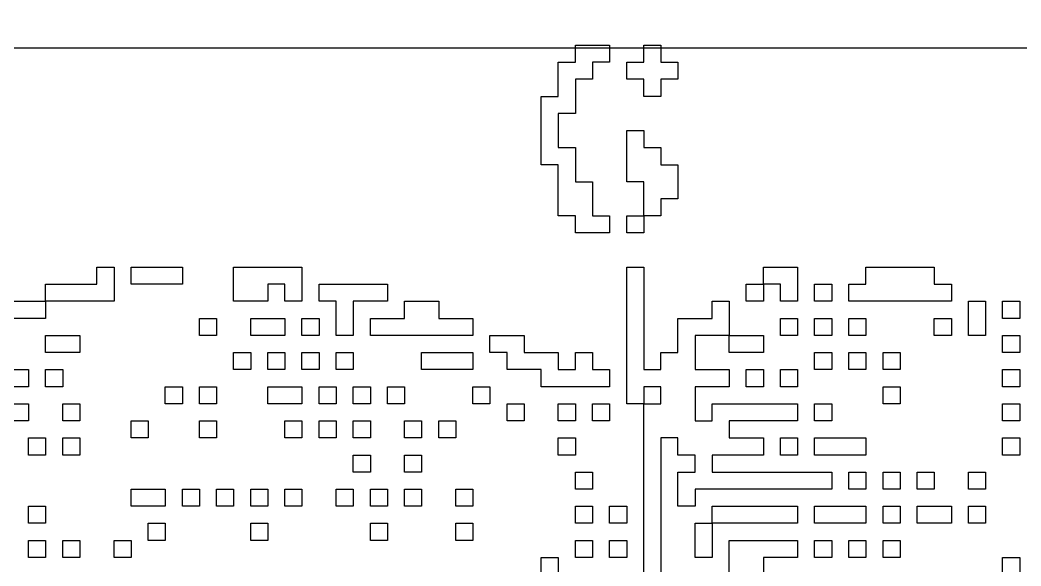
# Model space of a CAD drawing. Header units: inches. Extents: x 0.02 to 6.01, y 0.01 to 5.6.
# Drawn here: x 2.8241 to 3.1107, y 3.7162 to 3.8727 of the extents above; entities that cross this region are included whole.
import ezdxf

# ---------------------------------------------------------------- set-up
doc = ezdxf.new("R2010")
doc.units = ezdxf.units.IN
doc.header["$MEASUREMENT"] = 0
for name, color, linetype in [('Bottom Layer', 5, 'Continuous'), ('Bottom Overlay', 54, 'Continuous'), ('Top Layer', 1, 'Continuous')]:
    doc.layers.add(name, color=color, linetype=linetype)

msp = doc.modelspace()

# ---------------------------------------------------------------- linework, layer by layer
at = {"layer": 'Bottom Layer'}
msp.add_lwpolyline([(4.54993, 5.5954, 0.01, 0.01, -0.760418), (3.00371, 0.01993, 0.01, 0.01, 0)], format="xyseb", dxfattribs=at)
at = {"layer": 'Bottom Overlay'}
for p, q in [((2.98311, 3.8606), (2.98311, 3.86549)), ((2.98311, 3.86549), (2.99289, 3.86549)), ((2.99289, 3.86549), (2.99289, 3.8606)), ((3.00268, 3.8606), (3.00268, 3.86549)), ((3.00268, 3.86549), (3.00757, 3.86549)), ((3.00757, 3.86549), (3.00757, 3.8606)), ((2.97821, 3.85081), (2.97821, 3.8606)), ((2.97821, 3.8606), (2.98311, 3.8606)), ((2.99289, 3.8606), (2.988, 3.8606)), ((2.988, 3.8606), (2.988, 3.85571)), ((2.99779, 3.85571), (2.99779, 3.8606)), ((2.99779, 3.8606), (3.00268, 3.8606)), ((3.00757, 3.8606), (3.01247, 3.8606)), ((3.01247, 3.8606), (3.01247, 3.85571)), ((2.988, 3.85571), (2.98311, 3.85571)), ((2.98311, 3.85571), (2.98311, 3.84592)), ((3.00268, 3.85571), (2.99779, 3.85571)), ((3.00268, 3.85081), (3.00268, 3.85571)), ((3.01247, 3.85571), (3.00757, 3.85571)), ((3.00757, 3.85571), (3.00757, 3.85081)), ((2.97332, 3.83124), (2.97332, 3.85081)), ((2.97332, 3.85081), (2.97821, 3.85081)), ((3.00757, 3.85081), (3.00268, 3.85081)), ((2.98311, 3.84592), (2.97821, 3.84592)), ((2.97821, 3.84592), (2.97821, 3.83613)), ((2.99779, 3.84103), (3.00268, 3.84103)), ((2.99779, 3.82635), (2.99779, 3.84103)), ((3.00268, 3.84103), (3.00268, 3.83613)), ((2.97821, 3.83613), (2.98311, 3.83613)), ((2.98311, 3.83613), (2.98311, 3.82635)), ((3.00268, 3.83613), (3.00757, 3.83613)), ((3.00757, 3.83613), (3.00757, 3.83124)), ((2.97821, 3.83124), (2.97332, 3.83124)), ((2.97821, 3.81656), (2.97821, 3.83124)), ((3.00757, 3.83124), (3.01247, 3.83124)), ((3.01247, 3.83124), (3.01247, 3.82145)), ((2.98311, 3.82635), (2.988, 3.82635)), ((2.988, 3.82635), (2.988, 3.81656)), ((3.00268, 3.82635), (2.99779, 3.82635)), ((3.00268, 3.81656), (3.00268, 3.82635)), ((3.01247, 3.82145), (3.00757, 3.82145)), ((3.00757, 3.82145), (3.00757, 3.81656)), ((2.98311, 3.81656), (2.97821, 3.81656)), ((2.98311, 3.81167), (2.98311, 3.81656)), ((2.988, 3.81656), (2.99289, 3.81656)), ((2.99289, 3.81656), (2.99289, 3.81167)), ((2.99779, 3.81167), (2.99779, 3.81656)), ((2.99779, 3.81656), (3.00268, 3.81656)), ((3.00268, 3.81656), (3.00268, 3.81167)), ((3.00757, 3.81656), (3.00268, 3.81656)), ((2.99289, 3.81167), (2.98311, 3.81167)), ((3.00268, 3.81167), (2.99779, 3.81167)), ((2.84609, 3.79699), (2.84609, 3.80188)), ((2.84609, 3.80188), (2.85099, 3.80188)), ((2.85099, 3.80188), (2.85099, 3.79209)), ((2.85588, 3.79699), (2.85588, 3.80188)), ((2.85588, 3.80188), (2.86077, 3.80188)), ((2.86077, 3.80188), (2.86567, 3.80188)), ((2.86567, 3.80188), (2.87056, 3.80188)), ((2.87056, 3.80188), (2.87056, 3.79699)), ((2.88524, 3.80188), (2.89013, 3.80188)), ((2.88524, 3.79209), (2.88524, 3.80188)), ((2.89013, 3.80188), (2.90481, 3.80188)), ((2.90481, 3.80188), (2.90481, 3.79209)), ((2.99779, 3.76273), (2.99779, 3.80188)), ((2.99779, 3.80188), (3.00268, 3.80188)), ((3.00268, 3.80188), (3.00268, 3.77252)), ((3.03693, 3.79699), (3.03693, 3.80188)), ((3.03693, 3.80188), (3.04672, 3.80188)), ((3.04672, 3.80188), (3.04672, 3.79209)), ((3.06629, 3.79699), (3.06629, 3.80188)), ((3.06629, 3.80188), (3.08587, 3.80188)), ((3.08587, 3.80188), (3.08587, 3.79699)), ((2.83141, 3.79209), (2.83141, 3.79699)), ((2.83141, 3.79699), (2.84609, 3.79699)), ((2.87056, 3.79699), (2.85588, 3.79699)), ((2.89992, 3.79699), (2.89503, 3.79699)), ((2.89503, 3.79699), (2.89503, 3.79209)), ((2.89992, 3.79209), (2.89992, 3.79699)), ((2.90971, 3.79209), (2.90971, 3.79699)), ((2.90971, 3.79699), (2.92928, 3.79699)), ((2.92928, 3.79699), (2.92928, 3.79209)), ((3.03204, 3.79699), (3.03693, 3.79699)), ((3.03204, 3.79209), (3.03204, 3.79699)), ((3.03693, 3.79699), (3.03693, 3.79209)), ((3.04183, 3.79699), (3.03693, 3.79699)), ((3.04183, 3.79209), (3.04183, 3.79699)), ((3.05161, 3.79209), (3.05161, 3.79699)), ((3.05161, 3.79699), (3.05651, 3.79699)), ((3.05651, 3.79699), (3.05651, 3.79209)), ((3.0614, 3.79209), (3.0614, 3.79699)), ((3.0614, 3.79699), (3.06629, 3.79699)), ((3.08587, 3.79699), (3.09076, 3.79699)), ((3.09076, 3.79699), (3.09076, 3.79209)), ((2.82163, 3.79209), (2.83141, 3.79209)), ((2.83141, 3.79209), (2.83141, 3.7872)), ((2.83631, 3.79209), (2.83141, 3.79209)), ((2.8412, 3.79209), (2.83631, 3.79209)), ((2.85099, 3.79209), (2.8412, 3.79209)), ((2.89503, 3.79209), (2.88524, 3.79209)), ((2.90481, 3.79209), (2.89992, 3.79209)), ((2.9146, 3.79209), (2.90971, 3.79209)), ((2.9146, 3.78231), (2.9146, 3.79209)), ((2.92928, 3.79209), (2.91949, 3.79209)), ((2.91949, 3.79209), (2.91949, 3.78231)), ((2.93417, 3.79209), (2.93907, 3.79209)), ((2.93417, 3.7872), (2.93417, 3.79209)), ((2.93907, 3.79209), (2.94396, 3.79209)), ((2.94396, 3.79209), (2.94396, 3.7872)), ((3.02225, 3.7872), (3.02225, 3.79209)), ((3.02225, 3.79209), (3.02715, 3.79209)), ((3.02715, 3.79209), (3.02715, 3.78231)), ((3.03693, 3.79209), (3.03204, 3.79209)), ((3.04672, 3.79209), (3.04183, 3.79209)), ((3.05651, 3.79209), (3.05161, 3.79209)), ((3.08587, 3.79209), (3.0614, 3.79209)), ((3.09076, 3.79209), (3.08587, 3.79209)), ((3.09565, 3.78231), (3.09565, 3.79209)), ((3.09565, 3.79209), (3.10055, 3.79209)), ((3.10055, 3.79209), (3.10055, 3.7872)), ((3.10544, 3.79209), (3.11033, 3.79209)), ((3.10544, 3.7872), (3.10544, 3.79209)), ((3.11033, 3.79209), (3.11033, 3.7872)), ((2.83141, 3.7872), (2.82163, 3.7872)), ((2.87545, 3.7872), (2.88035, 3.7872)), ((2.87545, 3.78231), (2.87545, 3.7872)), ((2.88035, 3.7872), (2.88035, 3.78231)), ((2.89013, 3.78231), (2.89013, 3.7872)), ((2.89013, 3.7872), (2.89992, 3.7872)), ((2.89992, 3.7872), (2.89992, 3.78231)), ((2.90481, 3.78231), (2.90481, 3.7872)), ((2.90481, 3.7872), (2.90971, 3.7872)), ((2.90971, 3.7872), (2.90971, 3.78231)), ((2.92439, 3.78231), (2.92439, 3.7872)), ((2.92439, 3.7872), (2.93417, 3.7872)), ((2.94396, 3.7872), (2.95375, 3.7872)), ((2.95375, 3.7872), (2.95375, 3.78231)), ((3.01247, 3.77741), (3.01247, 3.7872)), ((3.01247, 3.7872), (3.02225, 3.7872)), ((3.04183, 3.7872), (3.04672, 3.7872)), ((3.04183, 3.78231), (3.04183, 3.7872)), ((3.04672, 3.7872), (3.04672, 3.78231)), ((3.05161, 3.78231), (3.05161, 3.7872)), ((3.05161, 3.7872), (3.05651, 3.7872)), ((3.05651, 3.7872), (3.05651, 3.78231)), ((3.0614, 3.78231), (3.0614, 3.7872)), ((3.0614, 3.7872), (3.06629, 3.7872)), ((3.06629, 3.7872), (3.06629, 3.78231)), ((3.08587, 3.78231), (3.08587, 3.7872)), ((3.08587, 3.7872), (3.09076, 3.7872)), ((3.09076, 3.7872), (3.09076, 3.78231)), ((3.10055, 3.7872), (3.10055, 3.78231)), ((3.11033, 3.7872), (3.10544, 3.7872)), ((2.83141, 3.77741), (2.83141, 3.78231)), ((2.83141, 3.78231), (2.8412, 3.78231)), ((2.8412, 3.78231), (2.8412, 3.77741)), ((2.88035, 3.78231), (2.87545, 3.78231)), ((2.89503, 3.78231), (2.89013, 3.78231)), ((2.89992, 3.78231), (2.89503, 3.78231)), ((2.90971, 3.78231), (2.90481, 3.78231)), ((2.91949, 3.78231), (2.9146, 3.78231)), ((2.95375, 3.78231), (2.92439, 3.78231)), ((2.95864, 3.77741), (2.95864, 3.78231)), ((2.95864, 3.78231), (2.96843, 3.78231)), ((2.96843, 3.78231), (2.96843, 3.77741)), ((3.02715, 3.78231), (3.01736, 3.78231)), ((3.01736, 3.78231), (3.01736, 3.77252)), ((3.02715, 3.77741), (3.02715, 3.78231)), ((3.02715, 3.78231), (3.03693, 3.78231)), ((3.03693, 3.78231), (3.03693, 3.77741)), ((3.04672, 3.78231), (3.04183, 3.78231)), ((3.05651, 3.78231), (3.05161, 3.78231)), ((3.06629, 3.78231), (3.0614, 3.78231)), ((3.09076, 3.78231), (3.08587, 3.78231)), ((3.10055, 3.78231), (3.09565, 3.78231)), ((3.10544, 3.77741), (3.10544, 3.78231)), ((3.10544, 3.78231), (3.11033, 3.78231)), ((3.11033, 3.78231), (3.11033, 3.77741)), ((2.8412, 3.77741), (2.83141, 3.77741)), ((2.88524, 3.77252), (2.88524, 3.77741)), ((2.88524, 3.77741), (2.89013, 3.77741)), ((2.89013, 3.77741), (2.89013, 3.77252)), ((2.89503, 3.77741), (2.89992, 3.77741)), ((2.89503, 3.77252), (2.89503, 3.77741)), ((2.89992, 3.77741), (2.89992, 3.77252)), ((2.90481, 3.77252), (2.90481, 3.77741)), ((2.90481, 3.77741), (2.90971, 3.77741)), ((2.90971, 3.77741), (2.90971, 3.77252)), ((2.9146, 3.77252), (2.9146, 3.77741)), ((2.9146, 3.77741), (2.91949, 3.77741)), ((2.91949, 3.77741), (2.91949, 3.77252)), ((2.93907, 3.77252), (2.93907, 3.77741)), ((2.93907, 3.77741), (2.95375, 3.77741)), ((2.95375, 3.77741), (2.95375, 3.77252)), ((2.96353, 3.77741), (2.95864, 3.77741)), ((2.96353, 3.77252), (2.96353, 3.77741)), ((2.96843, 3.77741), (2.97821, 3.77741)), ((2.97821, 3.77741), (2.97821, 3.77252)), ((2.98311, 3.77252), (2.98311, 3.77741)), ((2.98311, 3.77741), (2.988, 3.77741)), ((2.988, 3.77741), (2.988, 3.77252)), ((3.00757, 3.77252), (3.00757, 3.77741)), ((3.00757, 3.77741), (3.01247, 3.77741)), ((3.03693, 3.77741), (3.02715, 3.77741)), ((3.05161, 3.77252), (3.05161, 3.77741)), ((3.05161, 3.77741), (3.05651, 3.77741)), ((3.05651, 3.77741), (3.05651, 3.77252)), ((3.0614, 3.77252), (3.0614, 3.77741)), ((3.0614, 3.77741), (3.06629, 3.77741)), ((3.06629, 3.77741), (3.06629, 3.77252)), ((3.07119, 3.77252), (3.07119, 3.77741)), ((3.07119, 3.77741), (3.07608, 3.77741)), ((3.07608, 3.77741), (3.07608, 3.77252)), ((3.11033, 3.77741), (3.10544, 3.77741)), ((2.82163, 3.77252), (2.82652, 3.77252)), ((2.82652, 3.77252), (2.82652, 3.76763)), ((2.83141, 3.77252), (2.83631, 3.77252)), ((2.83141, 3.76763), (2.83141, 3.77252)), ((2.83631, 3.77252), (2.83631, 3.76763)), ((2.89013, 3.77252), (2.88524, 3.77252)), ((2.89992, 3.77252), (2.89503, 3.77252)), ((2.90971, 3.77252), (2.90481, 3.77252)), ((2.91949, 3.77252), (2.9146, 3.77252)), ((2.94396, 3.77252), (2.93907, 3.77252)), ((2.95375, 3.77252), (2.94396, 3.77252)), ((2.97332, 3.77252), (2.96353, 3.77252)), ((2.97332, 3.76763), (2.97332, 3.77252)), ((2.97821, 3.77252), (2.98311, 3.77252)), ((2.988, 3.77252), (2.99289, 3.77252)), ((2.99289, 3.77252), (2.99289, 3.76763)), ((3.00268, 3.77252), (3.00757, 3.77252)), ((3.01736, 3.77252), (3.02715, 3.77252)), ((3.02715, 3.77252), (3.02715, 3.76763)), ((3.03204, 3.76763), (3.03204, 3.77252)), ((3.03204, 3.77252), (3.03693, 3.77252)), ((3.03693, 3.77252), (3.03693, 3.76763)), ((3.04183, 3.76763), (3.04183, 3.77252)), ((3.04183, 3.77252), (3.04672, 3.77252)), ((3.04672, 3.77252), (3.04672, 3.76763)), ((3.05651, 3.77252), (3.05161, 3.77252)), ((3.06629, 3.77252), (3.0614, 3.77252)), ((3.07608, 3.77252), (3.07119, 3.77252)), ((3.10544, 3.76763), (3.10544, 3.77252)), ((3.10544, 3.77252), (3.11033, 3.77252)), ((3.11033, 3.77252), (3.11033, 3.76763)), ((2.82652, 3.76763), (2.82163, 3.76763)), ((2.83631, 3.76763), (2.83141, 3.76763)), ((2.86567, 3.76273), (2.86567, 3.76763)), ((2.86567, 3.76763), (2.87056, 3.76763)), ((2.87056, 3.76763), (2.87056, 3.76273)), ((2.87545, 3.76273), (2.87545, 3.76763)), ((2.87545, 3.76763), (2.88035, 3.76763)), ((2.88035, 3.76763), (2.88035, 3.76273)), ((2.89503, 3.76763), (2.89992, 3.76763)), ((2.89503, 3.76273), (2.89503, 3.76763)), ((2.89992, 3.76763), (2.90481, 3.76763)), ((2.90481, 3.76763), (2.90481, 3.76273)), ((2.90971, 3.76273), (2.90971, 3.76763)), ((2.90971, 3.76763), (2.9146, 3.76763)), ((2.9146, 3.76763), (2.9146, 3.76273)), ((2.91949, 3.76273), (2.91949, 3.76763)), ((2.91949, 3.76763), (2.92439, 3.76763)), ((2.92439, 3.76763), (2.92439, 3.76273)), ((2.92928, 3.76273), (2.92928, 3.76763)), ((2.92928, 3.76763), (2.93417, 3.76763)), ((2.93417, 3.76763), (2.93417, 3.76273)), ((2.95375, 3.76273), (2.95375, 3.76763)), ((2.95375, 3.76763), (2.95864, 3.76763)), ((2.95864, 3.76763), (2.95864, 3.76273)), ((2.99289, 3.76763), (2.97332, 3.76763)), ((3.00757, 3.76763), (3.00268, 3.76763)), ((3.00268, 3.76763), (3.00268, 3.76273)), ((3.00757, 3.76273), (3.00757, 3.76763)), ((3.02715, 3.76763), (3.01736, 3.76763)), ((3.01736, 3.76763), (3.01736, 3.75784)), ((3.03693, 3.76763), (3.03204, 3.76763)), ((3.04672, 3.76763), (3.04183, 3.76763)), ((3.07119, 3.76763), (3.07608, 3.76763)), ((3.07119, 3.76273), (3.07119, 3.76763)), ((3.07608, 3.76763), (3.07608, 3.76273)), ((3.11033, 3.76763), (3.10544, 3.76763)), ((2.82163, 3.76273), (2.82652, 3.76273)), ((2.82652, 3.76273), (2.82652, 3.75784)), ((2.83631, 3.75784), (2.83631, 3.76273)), ((2.83631, 3.76273), (2.8412, 3.76273)), ((2.8412, 3.76273), (2.8412, 3.75784)), ((2.87056, 3.76273), (2.86567, 3.76273)), ((2.88035, 3.76273), (2.87545, 3.76273)), ((2.90481, 3.76273), (2.89503, 3.76273)), ((2.9146, 3.76273), (2.90971, 3.76273)), ((2.92439, 3.76273), (2.91949, 3.76273)), ((2.93417, 3.76273), (2.92928, 3.76273)), ((2.95864, 3.76273), (2.95375, 3.76273)), ((2.96353, 3.75784), (2.96353, 3.76273)), ((2.96353, 3.76273), (2.96843, 3.76273)), ((2.96843, 3.76273), (2.96843, 3.75784)), ((2.97821, 3.75784), (2.97821, 3.76273)), ((2.97821, 3.76273), (2.98311, 3.76273)), ((2.98311, 3.76273), (2.98311, 3.75784)), ((2.988, 3.75784), (2.988, 3.76273)), ((2.988, 3.76273), (2.99289, 3.76273)), ((2.99289, 3.76273), (2.99289, 3.75784)), ((3.00268, 3.76273), (2.99779, 3.76273)), ((3.00268, 3.70891), (3.00268, 3.76273)), ((3.00268, 3.76273), (3.00757, 3.76273)), ((3.02225, 3.75784), (3.02225, 3.76273)), ((3.02225, 3.76273), (3.04672, 3.76273)), ((3.04672, 3.76273), (3.04672, 3.75784)), ((3.05161, 3.75784), (3.05161, 3.76273)), ((3.05161, 3.76273), (3.05651, 3.76273)), ((3.05651, 3.76273), (3.05651, 3.75784)), ((3.07608, 3.76273), (3.07119, 3.76273)), ((3.10544, 3.75784), (3.10544, 3.76273)), ((3.10544, 3.76273), (3.11033, 3.76273)), ((3.11033, 3.76273), (3.11033, 3.75784)), ((2.82652, 3.75784), (2.82163, 3.75784)), ((2.8412, 3.75784), (2.83631, 3.75784)), ((2.85588, 3.75295), (2.85588, 3.75784)), ((2.85588, 3.75784), (2.86077, 3.75784)), ((2.86077, 3.75784), (2.86077, 3.75295)), ((2.87545, 3.75295), (2.87545, 3.75784)), ((2.87545, 3.75784), (2.88035, 3.75784)), ((2.88035, 3.75784), (2.88035, 3.75295)), ((2.89992, 3.75295), (2.89992, 3.75784)), ((2.89992, 3.75784), (2.90481, 3.75784)), ((2.90481, 3.75784), (2.90481, 3.75295)), ((2.90971, 3.75295), (2.90971, 3.75784)), ((2.90971, 3.75784), (2.9146, 3.75784)), ((2.9146, 3.75784), (2.9146, 3.75295)), ((2.91949, 3.75295), (2.91949, 3.75784)), ((2.91949, 3.75784), (2.92439, 3.75784)), ((2.92439, 3.75784), (2.92439, 3.75295)), ((2.93417, 3.75295), (2.93417, 3.75784)), ((2.93417, 3.75784), (2.93907, 3.75784)), ((2.93907, 3.75784), (2.93907, 3.75295)), ((2.94396, 3.75295), (2.94396, 3.75784)), ((2.94396, 3.75784), (2.94885, 3.75784)), ((2.94885, 3.75784), (2.94885, 3.75295)), ((2.96843, 3.75784), (2.96353, 3.75784)), ((2.98311, 3.75784), (2.97821, 3.75784)), ((2.99289, 3.75784), (2.988, 3.75784)), ((3.01736, 3.75784), (3.02225, 3.75784)), ((3.04672, 3.75784), (3.02715, 3.75784)), ((3.02715, 3.75784), (3.02715, 3.75295)), ((3.05651, 3.75784), (3.05161, 3.75784)), ((3.11033, 3.75784), (3.10544, 3.75784)), ((2.82652, 3.75295), (2.83141, 3.75295)), ((2.82652, 3.74805), (2.82652, 3.75295)), ((2.83141, 3.75295), (2.83141, 3.74805)), ((2.83631, 3.74805), (2.83631, 3.75295)), ((2.83631, 3.75295), (2.8412, 3.75295)), ((2.8412, 3.75295), (2.8412, 3.74805)), ((2.86077, 3.75295), (2.85588, 3.75295)), ((2.88035, 3.75295), (2.87545, 3.75295)), ((2.90481, 3.75295), (2.89992, 3.75295)), ((2.9146, 3.75295), (2.90971, 3.75295)), ((2.92439, 3.75295), (2.91949, 3.75295)), ((2.93907, 3.75295), (2.93417, 3.75295)), ((2.94885, 3.75295), (2.94396, 3.75295)), ((2.97821, 3.74805), (2.97821, 3.75295)), ((2.97821, 3.75295), (2.98311, 3.75295)), ((2.98311, 3.75295), (2.98311, 3.74805)), ((3.01247, 3.75295), (3.00757, 3.75295)), ((3.00757, 3.75295), (3.00757, 3.7138)), ((3.01247, 3.74805), (3.01247, 3.75295)), ((3.02715, 3.75295), (3.03693, 3.75295)), ((3.03693, 3.75295), (3.03693, 3.74805)), ((3.04183, 3.74805), (3.04183, 3.75295)), ((3.04183, 3.75295), (3.04672, 3.75295)), ((3.04672, 3.75295), (3.04672, 3.74805)), ((3.05161, 3.75295), (3.05651, 3.75295)), ((3.05161, 3.74805), (3.05161, 3.75295)), ((3.05651, 3.75295), (3.06629, 3.75295)), ((3.06629, 3.75295), (3.06629, 3.74805)), ((3.10544, 3.75295), (3.11033, 3.75295)), ((3.10544, 3.74805), (3.10544, 3.75295)), ((3.11033, 3.75295), (3.11033, 3.74805)), ((2.83141, 3.74805), (2.82652, 3.74805)), ((2.8412, 3.74805), (2.83631, 3.74805)), ((2.91949, 3.74316), (2.91949, 3.74805)), ((2.91949, 3.74805), (2.92439, 3.74805)), ((2.92439, 3.74805), (2.92439, 3.74316)), ((2.93417, 3.74316), (2.93417, 3.74805)), ((2.93417, 3.74805), (2.93907, 3.74805)), ((2.93907, 3.74805), (2.93907, 3.74316)), ((2.98311, 3.74805), (2.97821, 3.74805)), ((3.01736, 3.74805), (3.01247, 3.74805)), ((3.01736, 3.74316), (3.01736, 3.74805)), ((3.03693, 3.74805), (3.02225, 3.74805)), ((3.02225, 3.74805), (3.02225, 3.74316)), ((3.04672, 3.74805), (3.04183, 3.74805)), ((3.06629, 3.74805), (3.05161, 3.74805)), ((3.11033, 3.74805), (3.10544, 3.74805)), ((2.92439, 3.74316), (2.91949, 3.74316)), ((2.93907, 3.74316), (2.93417, 3.74316)), ((2.98311, 3.74316), (2.988, 3.74316)), ((2.98311, 3.73827), (2.98311, 3.74316)), ((2.988, 3.74316), (2.988, 3.73827)), ((3.01247, 3.73337), (3.01247, 3.74316)), ((3.01247, 3.74316), (3.01736, 3.74316)), ((3.02225, 3.74316), (3.05651, 3.74316)), ((3.05651, 3.74316), (3.05651, 3.73827)), ((3.0614, 3.73827), (3.0614, 3.74316)), ((3.0614, 3.74316), (3.06629, 3.74316)), ((3.06629, 3.74316), (3.06629, 3.73827)), ((3.07119, 3.74316), (3.07608, 3.74316)), ((3.07119, 3.73827), (3.07119, 3.74316)), ((3.07608, 3.74316), (3.07608, 3.73827)), ((3.08097, 3.73827), (3.08097, 3.74316)), ((3.08097, 3.74316), (3.08587, 3.74316)), ((3.08587, 3.74316), (3.08587, 3.73827)), ((3.09565, 3.73827), (3.09565, 3.74316)), ((3.09565, 3.74316), (3.10055, 3.74316)), ((3.10055, 3.74316), (3.10055, 3.73827)), ((2.85588, 3.73337), (2.85588, 3.73827)), ((2.85588, 3.73827), (2.86567, 3.73827)), ((2.86567, 3.73827), (2.86567, 3.73337)), ((2.87056, 3.73827), (2.87545, 3.73827)), ((2.87056, 3.73337), (2.87056, 3.73827)), ((2.87545, 3.73827), (2.87545, 3.73337)), ((2.88035, 3.73337), (2.88035, 3.73827)), ((2.88035, 3.73827), (2.88524, 3.73827)), ((2.88524, 3.73827), (2.88524, 3.73337)), ((2.89013, 3.73337), (2.89013, 3.73827)), ((2.89013, 3.73827), (2.89503, 3.73827)), ((2.89503, 3.73827), (2.89503, 3.73337)), ((2.89992, 3.73337), (2.89992, 3.73827)), ((2.89992, 3.73827), (2.90481, 3.73827)), ((2.90481, 3.73827), (2.90481, 3.73337)), ((2.9146, 3.73337), (2.9146, 3.73827)), ((2.9146, 3.73827), (2.91949, 3.73827)), ((2.91949, 3.73827), (2.91949, 3.73337)), ((2.92439, 3.73337), (2.92439, 3.73827)), ((2.92439, 3.73827), (2.92928, 3.73827)), ((2.92928, 3.73827), (2.92928, 3.73337)), ((2.93417, 3.73337), (2.93417, 3.73827)), ((2.93417, 3.73827), (2.93907, 3.73827)), ((2.93907, 3.73827), (2.93907, 3.73337)), ((2.94885, 3.73827), (2.95375, 3.73827)), ((2.94885, 3.73337), (2.94885, 3.73827)), ((2.95375, 3.73827), (2.95375, 3.73337)), ((2.988, 3.73827), (2.98311, 3.73827)), ((3.05651, 3.73827), (3.01736, 3.73827)), ((3.01736, 3.73827), (3.01736, 3.73337)), ((3.06629, 3.73827), (3.0614, 3.73827)), ((3.07608, 3.73827), (3.07119, 3.73827)), ((3.08587, 3.73827), (3.08097, 3.73827)), ((3.10055, 3.73827), (3.09565, 3.73827)), ((2.82652, 3.72848), (2.82652, 3.73337)), ((2.82652, 3.73337), (2.83141, 3.73337)), ((2.83141, 3.73337), (2.83141, 3.72848)), ((2.86077, 3.73337), (2.85588, 3.73337)), ((2.86567, 3.73337), (2.86077, 3.73337)), ((2.87545, 3.73337), (2.87056, 3.73337)), ((2.88524, 3.73337), (2.88035, 3.73337)), ((2.89503, 3.73337), (2.89013, 3.73337)), ((2.90481, 3.73337), (2.89992, 3.73337)), ((2.91949, 3.73337), (2.9146, 3.73337)), ((2.92928, 3.73337), (2.92439, 3.73337)), ((2.93907, 3.73337), (2.93417, 3.73337)), ((2.95375, 3.73337), (2.94885, 3.73337)), ((2.98311, 3.72848), (2.98311, 3.73337)), ((2.98311, 3.73337), (2.988, 3.73337)), ((2.988, 3.73337), (2.988, 3.72848)), ((2.99289, 3.73337), (2.99779, 3.73337)), ((2.99289, 3.72848), (2.99289, 3.73337)), ((2.99779, 3.73337), (2.99779, 3.72848)), ((3.01736, 3.73337), (3.01247, 3.73337)), ((3.02225, 3.72848), (3.02225, 3.73337)), ((3.02225, 3.73337), (3.04672, 3.73337)), ((3.04672, 3.73337), (3.04672, 3.72848)), ((3.05161, 3.73337), (3.05651, 3.73337)), ((3.05161, 3.72848), (3.05161, 3.73337)), ((3.05651, 3.73337), (3.06629, 3.73337)), ((3.06629, 3.73337), (3.06629, 3.72848)), ((3.07119, 3.72848), (3.07119, 3.73337)), ((3.07119, 3.73337), (3.07608, 3.73337)), ((3.07608, 3.73337), (3.07608, 3.72848)), ((3.08097, 3.72848), (3.08097, 3.73337)), ((3.08097, 3.73337), (3.09076, 3.73337)), ((3.09076, 3.73337), (3.09076, 3.72848)), ((3.09565, 3.72848), (3.09565, 3.73337)), ((3.09565, 3.73337), (3.10055, 3.73337)), ((3.10055, 3.73337), (3.10055, 3.72848)), ((2.83141, 3.72848), (2.82652, 3.72848)), ((2.86077, 3.72359), (2.86077, 3.72848)), ((2.86077, 3.72848), (2.86567, 3.72848)), ((2.86567, 3.72848), (2.86567, 3.72359)), ((2.89013, 3.72359), (2.89013, 3.72848)), ((2.89013, 3.72848), (2.89503, 3.72848)), ((2.89503, 3.72848), (2.89503, 3.72359)), ((2.92439, 3.72359), (2.92439, 3.72848)), ((2.92439, 3.72848), (2.92928, 3.72848)), ((2.92928, 3.72848), (2.92928, 3.72359)), ((2.94885, 3.72359), (2.94885, 3.72848)), ((2.94885, 3.72848), (2.95375, 3.72848)), ((2.95375, 3.72848), (2.95375, 3.72359)), ((2.988, 3.72848), (2.98311, 3.72848)), ((2.99779, 3.72848), (2.99289, 3.72848)), ((3.01736, 3.72359), (3.01736, 3.72848)), ((3.01736, 3.72848), (3.02225, 3.72848)), ((3.02225, 3.72848), (3.02225, 3.71869)), ((3.04183, 3.72848), (3.02225, 3.72848)), ((3.04672, 3.72848), (3.04183, 3.72848)), ((3.06629, 3.72848), (3.05161, 3.72848)), ((3.07608, 3.72848), (3.07119, 3.72848)), ((3.09076, 3.72848), (3.08097, 3.72848)), ((3.10055, 3.72848), (3.09565, 3.72848)), ((2.82652, 3.71869), (2.82652, 3.72359)), ((2.82652, 3.72359), (2.83141, 3.72359)), ((2.83141, 3.72359), (2.83141, 3.71869)), ((2.83631, 3.72359), (2.8412, 3.72359)), ((2.83631, 3.71869), (2.83631, 3.72359)), ((2.8412, 3.72359), (2.8412, 3.71869)), ((2.85099, 3.71869), (2.85099, 3.72359)), ((2.85099, 3.72359), (2.85588, 3.72359)), ((2.85588, 3.72359), (2.85588, 3.71869)), ((2.86567, 3.72359), (2.86077, 3.72359)), ((2.89503, 3.72359), (2.89013, 3.72359)), ((2.92928, 3.72359), (2.92439, 3.72359)), ((2.95375, 3.72359), (2.94885, 3.72359)), ((2.98311, 3.72359), (2.988, 3.72359)), ((2.98311, 3.71869), (2.98311, 3.72359)), ((2.988, 3.72359), (2.988, 3.71869)), ((2.99289, 3.71869), (2.99289, 3.72359)), ((2.99289, 3.72359), (2.99779, 3.72359)), ((2.99779, 3.72359), (2.99779, 3.71869)), ((3.01736, 3.71869), (3.01736, 3.72359)), ((3.02715, 3.70891), (3.02715, 3.72359)), ((3.02715, 3.72359), (3.04672, 3.72359)), ((3.04672, 3.72359), (3.04672, 3.71869)), ((3.05161, 3.71869), (3.05161, 3.72359)), ((3.05161, 3.72359), (3.05651, 3.72359)), ((3.05651, 3.72359), (3.05651, 3.71869)), ((3.0614, 3.72359), (3.06629, 3.72359)), ((3.0614, 3.71869), (3.0614, 3.72359)), ((3.06629, 3.72359), (3.06629, 3.71869)), ((3.07119, 3.71869), (3.07119, 3.72359)), ((3.07119, 3.72359), (3.07608, 3.72359)), ((3.07608, 3.72359), (3.07608, 3.71869)), ((2.83141, 3.71869), (2.82652, 3.71869)), ((2.8412, 3.71869), (2.83631, 3.71869)), ((2.85588, 3.71869), (2.85099, 3.71869)), ((2.97332, 3.7138), (2.97332, 3.71869)), ((2.97332, 3.71869), (2.97821, 3.71869)), ((2.97821, 3.71869), (2.97821, 3.7138)), ((2.988, 3.71869), (2.98311, 3.71869)), ((2.99779, 3.71869), (2.99289, 3.71869)), ((3.02225, 3.71869), (3.01736, 3.71869)), ((3.04672, 3.71869), (3.03693, 3.71869)), ((3.03693, 3.71869), (3.03693, 3.7138)), ((3.05651, 3.71869), (3.05161, 3.71869)), ((3.06629, 3.71869), (3.0614, 3.71869)), ((3.07608, 3.71869), (3.07119, 3.71869)), ((3.10544, 3.71869), (3.11033, 3.71869)), ((3.10544, 3.7138), (3.10544, 3.71869)), ((3.11033, 3.71869), (3.11033, 3.7138))]:
    msp.add_line(p, q, dxfattribs=at)
at = {"layer": 'Top Layer'}
msp.add_line((2.65187, 3.86471), (4.50367, 3.86471), dxfattribs=at)
msp.add_lwpolyline([(4.54809, 5.5936, 0.01, 0.01, -0.760418), (3.00187, 0.01813, 0.01, 0.01, 0)], format="xyseb", dxfattribs=at)

doc.saveas('drawing.dxf')
